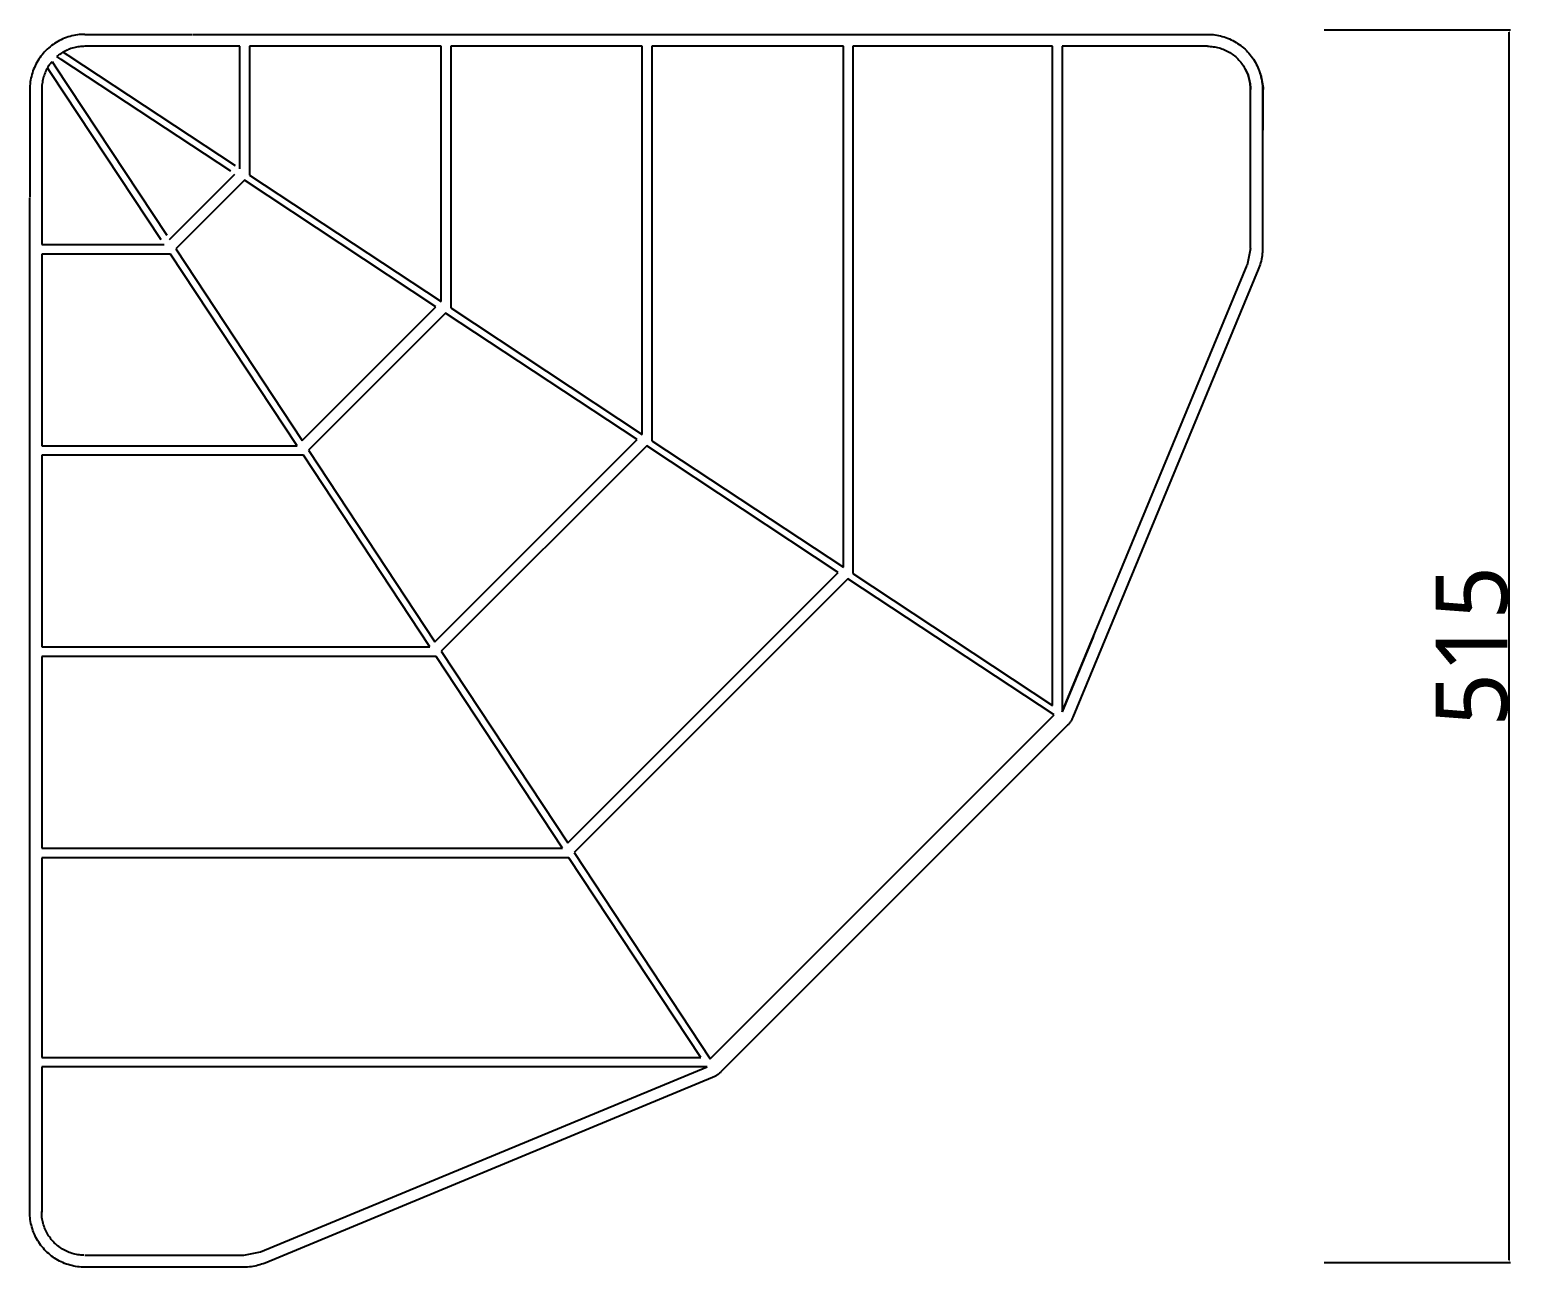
# Model space of a CAD drawing. Header units: millimetres. Extents: x -658 to 2773, y 81 to 2478.
# Drawn here: x 833 to 1455, y 781 to 1297 of the extents above; entities that cross this region are included whole.
import ezdxf

# ---------------------------------------------------------------- set-up
doc = ezdxf.new("R2010")
doc.units = ezdxf.units.MM
doc.header["$MEASUREMENT"] = 0
doc.layers.add('Domyślny', color=7, linetype='Continuous', true_color=0x000000)
doc.layers.add('Utwórz2D linie widoczne', color=7, linetype='Continuous', true_color=0x000000)
doc.styles.add('Roboto Light', font='Roboto-Light.ttf')
doc.dimstyles.new('Domyślny', dxfattribs={"dimtxt": 30, "dimasz": 1, "dimexe": 0.5, "dimexo": 0.5, "dimgap": 0.25, "dimtad": 1, "dimtoh": 1, "dimdec": 0, "dimzin": 1, "dimdsep": 46, "dimtxsty": 'Roboto Light', "dimcen": 0.5, "dimazin": 0, "dimtfac": 1, "dimtdec": 4, "dimtix": 1, "dimtmove": 1, "dimatfit": 3, "dimfxl": 0, "dimtolj": 1, "dimtzin": 1, "dimarcsym": 0})

# ---------------------------------------------------------------- blocks, each defined once
blk = doc.blocks.new('*D3')
at = {"layer": 'Defpoints', "color": 0}
for p in [(1373.41, 1297.46), (1451.14, 1297.46), (1373.41, 782.7)]:
    blk.add_point(p, dxfattribs=at)
at = {"layer": 'Domyślny', "color": 0, "lineweight": -2}
for p, q in [((1373.91, 1297.46), (1451.64, 1297.46)), ((1451.14, 783.7), (1451.14, 1296.46)), ((1373.91, 782.7), (1451.64, 782.7))]:
    blk.add_line(p, q, dxfattribs=at)
at = {"layer": 'Domyślny', "color": 0}
for points in [[(1451.3, 1296.46), (1450.97, 1296.46), (1451.14, 1297.46)], [(1450.97, 783.7), (1451.3, 783.7), (1451.14, 782.7)]]:
    blk.add_solid(points, dxfattribs=at)
at = {"layer": 'Domyślny', "color": 0, "insert": (1435.63, 1040.08), "char_height": 30, "attachment_point": 5, "rotation": 90, "style": 'Roboto Light'}
blk.add_mtext('\\A1;515', dxfattribs=at)

msp = doc.modelspace()

# ---------------------------------------------------------------- linework, layer by layer
at = {"layer": 'Domyślny'}
for p, q in [((1343.11, 1206.13), (1341.74, 1199.24)), ((922.77, 785.79), (929.66, 787.16))]:
    msp.add_line(p, q, dxfattribs=at)
at = {"layer": 'Utwórz2D linie widoczne'}
for p, q in [((847.91, 1293.95), (847.18, 1293.65)), ((848.64, 1294.23), (847.91, 1293.95)), ((849.39, 1294.48), (848.64, 1294.23)), ((850.14, 1294.7), (849.39, 1294.48)), ((850.9, 1294.9), (850.14, 1294.7)), ((851.67, 1295.08), (850.9, 1294.9)), ((852.44, 1295.22), (851.67, 1295.08)), ((853.21, 1295.34), (852.44, 1295.22)), ((853.99, 1295.44), (853.21, 1295.34)), ((854.78, 1295.5), (853.99, 1295.44)), ((855.56, 1295.54), (854.78, 1295.5)), ((856.35, 1295.56), (855.56, 1295.54)), ((856.35, 1295.56), (901.35, 1295.56)), ((901.61, 1295.56), (1325.11, 1295.56)), ((1325.11, 1295.56), (1325.9, 1295.54)), ((1325.9, 1295.54), (1326.68, 1295.5)), ((1326.68, 1295.5), (1327.46, 1295.44)), ((1327.46, 1295.44), (1328.24, 1295.34)), ((1328.24, 1295.34), (1329.02, 1295.22)), ((1329.02, 1295.22), (1329.79, 1295.08)), ((1329.79, 1295.08), (1330.56, 1294.9)), ((1330.56, 1294.9), (1331.32, 1294.7)), ((1331.32, 1294.7), (1332.07, 1294.48)), ((1332.07, 1294.48), (1332.81, 1294.23)), ((1332.81, 1294.23), (1333.55, 1293.95)), ((1333.55, 1293.95), (1334.27, 1293.65)), ((839.01, 1287.67), (838.5, 1287.07)), ((839.54, 1288.26), (839.01, 1287.67)), ((840.08, 1288.82), (839.54, 1288.26)), ((840.65, 1289.37), (840.08, 1288.82)), ((841.23, 1289.89), (840.65, 1289.37)), ((841.83, 1290.4), (841.23, 1289.89)), ((842.45, 1290.88), (841.83, 1290.4)), ((843.08, 1291.35), (842.45, 1290.88)), ((843.73, 1291.79), (843.08, 1291.35)), ((844.4, 1292.21), (843.73, 1291.79)), ((845.07, 1292.61), (844.4, 1292.21)), ((845.76, 1292.98), (845.07, 1292.61)), ((846.47, 1293.33), (845.76, 1292.98)), ((845.96, 1287.26), (846.41, 1287.56)), ((846.41, 1287.56), (846.86, 1287.85)), ((847.18, 1293.65), (846.47, 1293.33)), ((846.86, 1287.85), (847.32, 1288.13)), ((847.84, 1288.42), (847.32, 1288.13)), ((847.32, 1288.13), (849.21, 1286.88)), ((848.36, 1288.69), (847.84, 1288.42)), ((848.89, 1288.94), (848.36, 1288.69)), ((849.44, 1289.18), (848.89, 1288.94)), ((849.99, 1289.4), (849.44, 1289.18)), ((850.54, 1289.6), (849.99, 1289.4)), ((851.1, 1289.78), (850.54, 1289.6)), ((851.67, 1289.94), (851.1, 1289.78)), ((852.25, 1290.08), (851.67, 1289.94)), ((852.82, 1290.21), (852.25, 1290.08)), ((853.4, 1290.32), (852.82, 1290.21)), ((853.99, 1290.4), (853.4, 1290.32)), ((854.58, 1290.47), (853.99, 1290.4)), ((855.16, 1290.52), (854.58, 1290.47)), ((855.76, 1290.55), (855.16, 1290.52)), ((856.35, 1290.56), (855.76, 1290.55)), ((921.11, 1290.56), (856.35, 1290.56)), ((921.11, 1239.42), (921.11, 1290.56)), ((925.11, 1290.56), (925.11, 1236.78)), ((1005.11, 1290.56), (925.11, 1290.56)), ((1005.11, 1183.97), (1005.11, 1290.56)), ((1089.11, 1290.56), (1009.11, 1290.56)), ((1009.11, 1290.56), (1009.11, 1181.33)), ((1089.11, 1128.52), (1089.11, 1290.56)), ((1173.11, 1290.56), (1093.11, 1290.56)), ((1093.11, 1290.56), (1093.11, 1125.88)), ((1173.11, 1073.07), (1173.11, 1290.56)), ((1260.49, 1290.56), (1177.11, 1290.56)), ((1177.11, 1290.56), (1177.11, 1070.43)), ((1260.49, 1015.39), (1260.49, 1290.56)), ((1325.11, 1290.56), (1264.49, 1290.56)), ((1264.49, 1290.56), (1264.49, 1012.75)), ((1325.1, 1290.57), (1325.71, 1290.56)), ((1325.71, 1290.56), (1326.33, 1290.53)), ((1326.33, 1290.53), (1326.94, 1290.48)), ((1326.94, 1290.48), (1327.55, 1290.4)), ((1327.55, 1290.4), (1328.16, 1290.31)), ((1328.16, 1290.31), (1328.76, 1290.19)), ((1328.76, 1290.19), (1329.36, 1290.06)), ((1329.36, 1290.06), (1329.96, 1289.9)), ((1329.96, 1289.9), (1330.55, 1289.73)), ((1330.55, 1289.73), (1331.13, 1289.53)), ((1331.13, 1289.53), (1331.7, 1289.32)), ((1331.7, 1289.32), (1332.27, 1289.08)), ((1332.27, 1289.08), (1332.83, 1288.83)), ((1332.83, 1288.83), (1333.38, 1288.55)), ((1333.38, 1288.55), (1333.93, 1288.26)), ((1333.93, 1288.26), (1334.46, 1287.95)), ((1334.27, 1293.65), (1334.99, 1293.33)), ((1334.46, 1287.95), (1334.98, 1287.62)), ((1334.98, 1287.62), (1335.48, 1287.27)), ((1334.99, 1293.33), (1335.69, 1292.98)), ((1335.69, 1292.98), (1336.38, 1292.61)), ((1336.38, 1292.61), (1337.06, 1292.21)), ((1337.06, 1292.21), (1337.72, 1291.79)), ((1337.72, 1291.79), (1338.37, 1291.35)), ((1338.37, 1291.35), (1339.01, 1290.88)), ((1339.01, 1290.88), (1339.63, 1290.4)), ((1339.63, 1290.4), (1340.23, 1289.89)), ((1340.23, 1289.89), (1340.81, 1289.37)), ((1340.81, 1289.37), (1341.37, 1288.82)), ((1341.37, 1288.82), (1341.92, 1288.26)), ((1341.92, 1288.26), (1342.45, 1287.67)), ((1342.45, 1287.67), (1342.95, 1287.07)), ((835.25, 1281.72), (834.95, 1281)), ((835.58, 1282.44), (835.25, 1281.72)), ((835.92, 1283.14), (835.58, 1282.44)), ((836.3, 1283.83), (835.92, 1283.14)), ((836.69, 1284.51), (836.3, 1283.83)), ((837.11, 1285.17), (836.69, 1284.51)), ((837.56, 1285.82), (837.11, 1285.17)), ((838.02, 1286.45), (837.56, 1285.82)), ((838.5, 1287.07), (838.02, 1286.45)), ((840.77, 1281.58), (840.48, 1281.07)), ((840.77, 1281.58), (841.05, 1282.04)), ((842.02, 1279.69), (840.77, 1281.58)), ((841.05, 1282.04), (841.34, 1282.5)), ((841.34, 1282.5), (841.64, 1282.94)), ((841.64, 1282.94), (841.96, 1283.38)), ((841.96, 1283.38), (842.29, 1283.8)), ((842.29, 1283.8), (842.63, 1284.21)), ((842.63, 1284.21), (843.78, 1282.47)), ((843.78, 1282.47), (890.53, 1211.66)), ((844.69, 1286.27), (845.1, 1286.61)), ((846.44, 1285.12), (844.69, 1286.27)), ((845.1, 1286.61), (845.53, 1286.94)), ((845.53, 1286.94), (845.96, 1287.26)), ((917.25, 1238.38), (846.44, 1285.12)), ((849.21, 1286.88), (919.11, 1240.74)), ((1335.48, 1287.27), (1335.98, 1286.91)), ((1335.98, 1286.91), (1336.46, 1286.53)), ((1336.46, 1286.53), (1336.94, 1286.13)), ((1336.94, 1286.13), (1337.39, 1285.72)), ((1337.39, 1285.72), (1337.83, 1285.29)), ((1337.83, 1285.29), (1338.26, 1284.85)), ((1338.26, 1284.85), (1338.67, 1284.4)), ((1338.67, 1284.4), (1339.07, 1283.93)), ((1339.07, 1283.93), (1339.45, 1283.44)), ((1339.45, 1283.44), (1339.81, 1282.95)), ((1339.81, 1282.95), (1340.16, 1282.44)), ((1340.16, 1282.44), (1340.49, 1281.92)), ((1340.49, 1281.92), (1340.8, 1281.39)), ((1341.08, 1280.86), (1340.79, 1281.4)), ((1340.8, 1281.39), (1341.09, 1280.84)), ((1342.95, 1287.07), (1343.44, 1286.45)), ((1343.44, 1286.45), (1343.9, 1285.82)), ((1343.9, 1285.82), (1344.34, 1285.17)), ((1344.34, 1285.17), (1344.76, 1284.51)), ((1344.76, 1284.51), (1345.16, 1283.83)), ((1345.16, 1283.83), (1345.53, 1283.14)), ((1345.53, 1283.14), (1345.88, 1282.44)), ((1345.88, 1282.44), (1346.21, 1281.72)), ((1346.21, 1281.72), (1346.51, 1281)), ((833.56, 1275.69), (833.47, 1274.91)), ((833.68, 1276.47), (833.56, 1275.69)), ((833.83, 1277.24), (833.68, 1276.47)), ((834, 1278), (833.83, 1277.24)), ((834.2, 1278.76), (834, 1278)), ((834.42, 1279.52), (834.2, 1278.76)), ((834.67, 1280.26), (834.42, 1279.52)), ((834.95, 1281), (834.67, 1280.26)), ((838.59, 1275.5), (838.5, 1274.91)), ((838.69, 1276.08), (838.59, 1275.5)), ((838.82, 1276.66), (838.69, 1276.08)), ((838.96, 1277.23), (838.82, 1276.66)), ((839.13, 1277.8), (838.96, 1277.23)), ((839.31, 1278.36), (839.13, 1277.8)), ((839.51, 1278.92), (839.31, 1278.36)), ((839.72, 1279.47), (839.51, 1278.92)), ((839.96, 1280.01), (839.72, 1279.47)), ((840.21, 1280.54), (839.96, 1280.01)), ((840.48, 1281.07), (840.21, 1280.54)), ((888.17, 1209.79), (842.02, 1279.69)), ((1341.36, 1280.31), (1341.08, 1280.86)), ((1341.09, 1280.84), (1341.36, 1280.29)), ((1341.61, 1279.75), (1341.36, 1280.31)), ((1341.36, 1280.29), (1341.62, 1279.73)), ((1341.85, 1279.18), (1341.61, 1279.75)), ((1341.62, 1279.73), (1341.85, 1279.17)), ((1342.07, 1278.6), (1341.85, 1279.18)), ((1341.85, 1279.17), (1342.07, 1278.59)), ((1342.26, 1278.02), (1342.07, 1278.6)), ((1342.07, 1278.59), (1342.27, 1278.01)), ((1342.44, 1277.43), (1342.26, 1278.02)), ((1342.27, 1278.01), (1342.44, 1277.42)), ((1342.6, 1276.83), (1342.44, 1277.43)), ((1342.44, 1277.42), (1342.6, 1276.82)), ((1342.73, 1276.23), (1342.6, 1276.83)), ((1342.6, 1276.82), (1342.73, 1276.22)), ((1342.85, 1275.62), (1342.73, 1276.23)), ((1342.73, 1276.22), (1342.85, 1275.62)), ((1342.85, 1275.62), (1342.94, 1275.01)), ((1342.94, 1275.01), (1342.85, 1275.62)), ((1346.51, 1281), (1346.78, 1280.26)), ((1346.78, 1280.26), (1347.03, 1279.52)), ((1347.03, 1279.52), (1347.26, 1278.76)), ((1347.06, 1279.42), (1347.31, 1278.68)), ((1347.26, 1278.76), (1347.46, 1278)), ((1347.31, 1278.68), (1347.53, 1277.93)), ((1347.46, 1278), (1347.63, 1277.24)), ((1347.53, 1277.93), (1347.72, 1277.18)), ((1347.63, 1277.24), (1347.78, 1276.47)), ((1347.72, 1277.18), (1347.9, 1276.42)), ((1347.78, 1276.47), (1347.9, 1275.69)), ((1347.9, 1276.42), (1348.04, 1275.65)), ((1347.9, 1275.69), (1347.99, 1274.91)), ((1348.04, 1275.65), (1348.16, 1274.88)), ((833.36, 1273.34), (833.35, 1272.56)), ((833.35, 1272.56), (833.35, 1227.56)), ((833.4, 1274.13), (833.36, 1273.34)), ((833.47, 1274.91), (833.4, 1274.13)), ((838.36, 1273.15), (838.35, 1272.56)), ((838.35, 1272.56), (838.35, 1207.79)), ((838.38, 1273.74), (838.36, 1273.15)), ((838.43, 1274.33), (838.38, 1273.74)), ((838.5, 1274.91), (838.43, 1274.33)), ((1342.94, 1275.01), (1343.02, 1274.4)), ((1343.02, 1274.4), (1342.94, 1275.01)), ((1343.02, 1274.4), (1343.07, 1273.79)), ((1343.07, 1273.79), (1343.02, 1274.4)), ((1343.07, 1273.79), (1343.1, 1273.17)), ((1343.1, 1273.17), (1343.07, 1273.79)), ((1343.1, 1273.17), (1343.11, 1272.56)), ((1343.11, 1272.56), (1343.1, 1273.17)), ((1343.11, 1206.13), (1343.11, 1272.56)), ((1347.99, 1274.91), (1348.06, 1274.13)), ((1348.06, 1274.13), (1348.1, 1273.34)), ((1348.1, 1273.34), (1348.11, 1272.56)), ((1348.38, 1272.56), (1348.11, 1272.97)), ((1348.11, 1272.56), (1348.11, 1206.13)), ((1348.16, 1274.88), (1348.26, 1274.11)), ((1348.26, 1274.11), (1348.33, 1273.34)), ((1348.33, 1273.34), (1348.38, 1272.56)), ((1348.38, 1255.56), (1348.38, 1272.56)), ((1348.11, 1255.56), (1348.38, 1255.56)), ((891.65, 1209.95), (918.95, 1237.25)), ((922.95, 1234.61), (894.29, 1205.95)), ((1002.95, 1181.8), (922.95, 1234.61)), ((925.11, 1236.78), (1005.11, 1183.97)), ((833.35, 803.79), (833.35, 1227.29)), ((838.35, 1207.79), (889.49, 1207.79)), ((838.35, 1203.79), (838.35, 1123.79)), ((892.13, 1203.79), (838.35, 1203.79)), ((944.94, 1123.79), (892.13, 1203.79)), ((894.29, 1205.95), (947.1, 1125.95)), ((1347.51, 1200.91), (1347.33, 1200.18)), ((1347.67, 1201.65), (1347.51, 1200.91)), ((1347.8, 1202.39), (1347.67, 1201.65)), ((1347.91, 1203.13), (1347.8, 1202.39)), ((1348, 1203.88), (1347.91, 1203.13)), ((1348.06, 1204.63), (1348, 1203.88)), ((1348.1, 1205.38), (1348.06, 1204.63)), ((1348.11, 1206.13), (1348.1, 1205.38)), ((1264.49, 1012.75), (1341.74, 1199.24)), ((1346.36, 1197.33), (1268.96, 1010.46)), ((1346.64, 1198.03), (1346.36, 1197.33)), ((1346.89, 1198.74), (1346.64, 1198.03)), ((1347.12, 1199.46), (1346.89, 1198.74)), ((1347.33, 1200.18), (1347.12, 1199.46)), ((947.1, 1125.95), (1002.95, 1181.8)), ((1006.95, 1179.16), (949.74, 1121.95)), ((1086.95, 1126.35), (1006.95, 1179.16)), ((1009.11, 1181.33), (1089.11, 1128.52)), ((1002.55, 1041.95), (1086.95, 1126.35)), ((1093.11, 1125.88), (1173.11, 1073.07)), ((838.35, 1123.79), (944.94, 1123.79)), ((838.35, 1119.79), (838.35, 1039.79)), ((947.58, 1119.79), (838.35, 1119.79)), ((1000.39, 1039.79), (947.58, 1119.79)), ((949.74, 1121.95), (1002.55, 1041.95)), ((1090.95, 1123.71), (1005.19, 1037.95)), ((1170.95, 1070.9), (1090.95, 1123.71)), ((1058, 957.95), (1170.95, 1070.9)), ((1177.11, 1070.43), (1260.49, 1015.39)), ((1174.95, 1068.26), (1060.64, 953.95)), ((1261.11, 1011.39), (1174.95, 1068.26)), ((838.35, 1039.79), (1000.39, 1039.79)), ((1277.55, 1044.27), (1264.49, 1012.75)), ((838.35, 1035.79), (838.35, 955.79)), ((1003.03, 1035.79), (838.35, 1035.79)), ((1055.83, 955.79), (1003.03, 1035.79)), ((1005.19, 1037.95), (1058, 957.95)), ((1117.52, 867.79), (1261.11, 1011.39)), ((1267.37, 1007.82), (1267.15, 1007.56)), ((1267.59, 1008.09), (1267.37, 1007.82)), ((1267.79, 1008.36), (1267.59, 1008.09)), ((1267.99, 1008.65), (1267.79, 1008.36)), ((1268.17, 1008.94), (1267.99, 1008.65)), ((1268.35, 1009.23), (1268.17, 1008.94)), ((1268.52, 1009.53), (1268.35, 1009.23)), ((1268.67, 1009.84), (1268.52, 1009.53)), ((1268.82, 1010.15), (1268.67, 1009.84)), ((1268.96, 1010.46), (1268.82, 1010.15)), ((1266.68, 1007.06), (1121.85, 862.22)), ((1266.92, 1007.3), (1266.68, 1007.06)), ((1267.15, 1007.56), (1266.92, 1007.3)), ((838.35, 955.79), (1055.83, 955.79)), ((1058.48, 951.79), (838.35, 951.79)), ((838.35, 951.79), (838.35, 868.41)), ((1113.51, 868.41), (1058.48, 951.79)), ((1060.64, 953.95), (1117.52, 867.79)), ((838.35, 868.41), (1113.51, 868.41)), ((1116.15, 864.41), (838.35, 864.41)), ((838.35, 864.41), (838.35, 803.79)), ((929.66, 787.16), (1116.15, 864.41)), ((1118.44, 859.95), (931.57, 782.54)), ((1118.76, 860.08), (1118.44, 859.95)), ((1119.07, 860.23), (1118.76, 860.08)), ((1119.37, 860.39), (1119.07, 860.23)), ((1119.67, 860.56), (1119.37, 860.39)), ((1119.97, 860.73), (1119.67, 860.56)), ((1120.26, 860.92), (1119.97, 860.73)), ((1120.54, 861.11), (1120.26, 860.92)), ((1120.82, 861.32), (1120.54, 861.11)), ((1121.08, 861.53), (1120.82, 861.32)), ((1121.35, 861.75), (1121.08, 861.53)), ((1121.6, 861.98), (1121.35, 861.75)), ((1121.85, 862.22), (1121.6, 861.98)), ((833.36, 803.01), (833.35, 803.79)), ((833.4, 802.22), (833.36, 803.01)), ((838.31, 803.39), (838.31, 804.02)), ((838.33, 802.77), (838.31, 803.39)), ((838.38, 802.14), (838.33, 802.77)), ((833.47, 801.44), (833.4, 802.22)), ((833.56, 800.66), (833.47, 801.44)), ((833.68, 799.89), (833.56, 800.66)), ((833.83, 799.11), (833.68, 799.89)), ((834, 798.35), (833.83, 799.11)), ((834.2, 797.59), (834, 798.35)), ((834.42, 796.84), (834.2, 797.59)), ((834.67, 796.09), (834.42, 796.84)), ((838.44, 801.52), (838.38, 802.14)), ((838.53, 800.9), (838.44, 801.52)), ((838.64, 800.28), (838.53, 800.9)), ((838.77, 799.67), (838.64, 800.28)), ((838.92, 799.07), (838.77, 799.67)), ((839.09, 798.46), (838.92, 799.07)), ((839.29, 797.87), (839.09, 798.46)), ((839.5, 797.28), (839.29, 797.87)), ((839.74, 796.7), (839.5, 797.28)), ((839.99, 796.13), (839.74, 796.7)), ((840.27, 795.57), (839.99, 796.13)), ((834.95, 795.36), (834.67, 796.09)), ((835.25, 794.63), (834.95, 795.36)), ((835.58, 793.92), (835.25, 794.63)), ((835.92, 793.21), (835.58, 793.92)), ((836.3, 792.52), (835.92, 793.21)), ((836.69, 791.84), (836.3, 792.52)), ((837.11, 791.18), (836.69, 791.84)), ((837.56, 790.53), (837.11, 791.18)), ((838.02, 789.9), (837.56, 790.53)), ((840.56, 795.02), (840.27, 795.57)), ((840.88, 794.48), (840.56, 795.02)), ((841.21, 793.95), (840.88, 794.48)), ((841.56, 793.43), (841.21, 793.95)), ((841.93, 792.92), (841.56, 793.43)), ((842.31, 792.43), (841.93, 792.92)), ((842.72, 791.95), (842.31, 792.43)), ((843.13, 791.48), (842.72, 791.95)), ((843.57, 791.04), (843.13, 791.48)), ((844.02, 790.6), (843.57, 791.04)), ((844.49, 790.18), (844.02, 790.6)), ((844.97, 789.78), (844.49, 790.18)), ((838.5, 789.28), (838.02, 789.9)), ((839.01, 788.68), (838.5, 789.28)), ((839.54, 788.09), (839.01, 788.68)), ((840.08, 787.53), (839.54, 788.09)), ((840.65, 786.98), (840.08, 787.53)), ((841.23, 786.46), (840.65, 786.98)), ((841.83, 785.95), (841.23, 786.46)), ((842.45, 785.47), (841.83, 785.95)), ((843.08, 785), (842.45, 785.47)), ((843.73, 784.56), (843.08, 785)), ((844.4, 784.14), (843.73, 784.56)), ((845.07, 783.75), (844.4, 784.14)), ((845.46, 789.4), (844.97, 789.78)), ((845.76, 783.37), (845.07, 783.75)), ((845.97, 789.03), (845.46, 789.4)), ((846.48, 788.68), (845.97, 789.03)), ((847.02, 788.35), (846.48, 788.68)), ((847.56, 788.04), (847.02, 788.35)), ((848.11, 787.74), (847.56, 788.04)), ((848.67, 787.47), (848.11, 787.74)), ((849.24, 787.21), (848.67, 787.47)), ((849.82, 786.98), (849.24, 787.21)), ((850.41, 786.77), (849.82, 786.98)), ((851.01, 786.57), (850.41, 786.77)), ((851.61, 786.4), (851.01, 786.57)), ((852.22, 786.25), (851.61, 786.4)), ((852.83, 786.12), (852.22, 786.25)), ((853.45, 786.01), (852.83, 786.12)), ((854.07, 785.93), (853.45, 786.01)), ((854.69, 785.86), (854.07, 785.93)), ((855.31, 785.82), (854.69, 785.86)), ((855.94, 785.8), (855.31, 785.82)), ((856.35, 785.79), (922.77, 785.79)), ((846.47, 783.02), (845.76, 783.37)), ((847.18, 782.7), (846.47, 783.02)), ((847.91, 782.4), (847.18, 782.7)), ((848.64, 782.12), (847.91, 782.4)), ((849.39, 781.87), (848.64, 782.12)), ((850.14, 781.65), (849.39, 781.87)), ((850.9, 781.45), (850.14, 781.65)), ((851.67, 781.27), (850.9, 781.45)), ((852.44, 781.13), (851.67, 781.27)), ((853.21, 781.01), (852.44, 781.13)), ((853.99, 780.91), (853.21, 781.01)), ((854.78, 780.85), (853.99, 780.91)), ((855.56, 780.81), (854.78, 780.85)), ((856.35, 780.79), (855.56, 780.81)), ((922.77, 780.79), (856.35, 780.79)), ((923.52, 780.81), (922.77, 780.79)), ((924.28, 780.84), (923.52, 780.81)), ((925.03, 780.9), (924.28, 780.84)), ((925.77, 780.99), (925.03, 780.9)), ((926.52, 781.1), (925.77, 780.99)), ((927.26, 781.24), (926.52, 781.1)), ((927.99, 781.39), (927.26, 781.24)), ((928.72, 781.58), (927.99, 781.39)), ((929.45, 781.78), (928.72, 781.58)), ((930.16, 782.01), (929.45, 781.78)), ((930.87, 782.27), (930.16, 782.01)), ((931.57, 782.54), (930.87, 782.27))]:
    msp.add_line(p, q, dxfattribs=at)

# ---------------------------------------------------------------- dimensions: what is measured, and where the dimension line sits
at = {"layer": 'Domyślny'}
dim = msp.add_aligned_dim(p1=(1373.41, 782.7), p2=(1373.41, 1297.46), distance=-77.73, dimstyle='Domyślny', dxfattribs=at)
dim.commit()
dim.dimension.update_dxf_attribs({"geometry": '*D3', "text_midpoint": (1435.63, 1040.08)})

doc.saveas('drawing.dxf')
